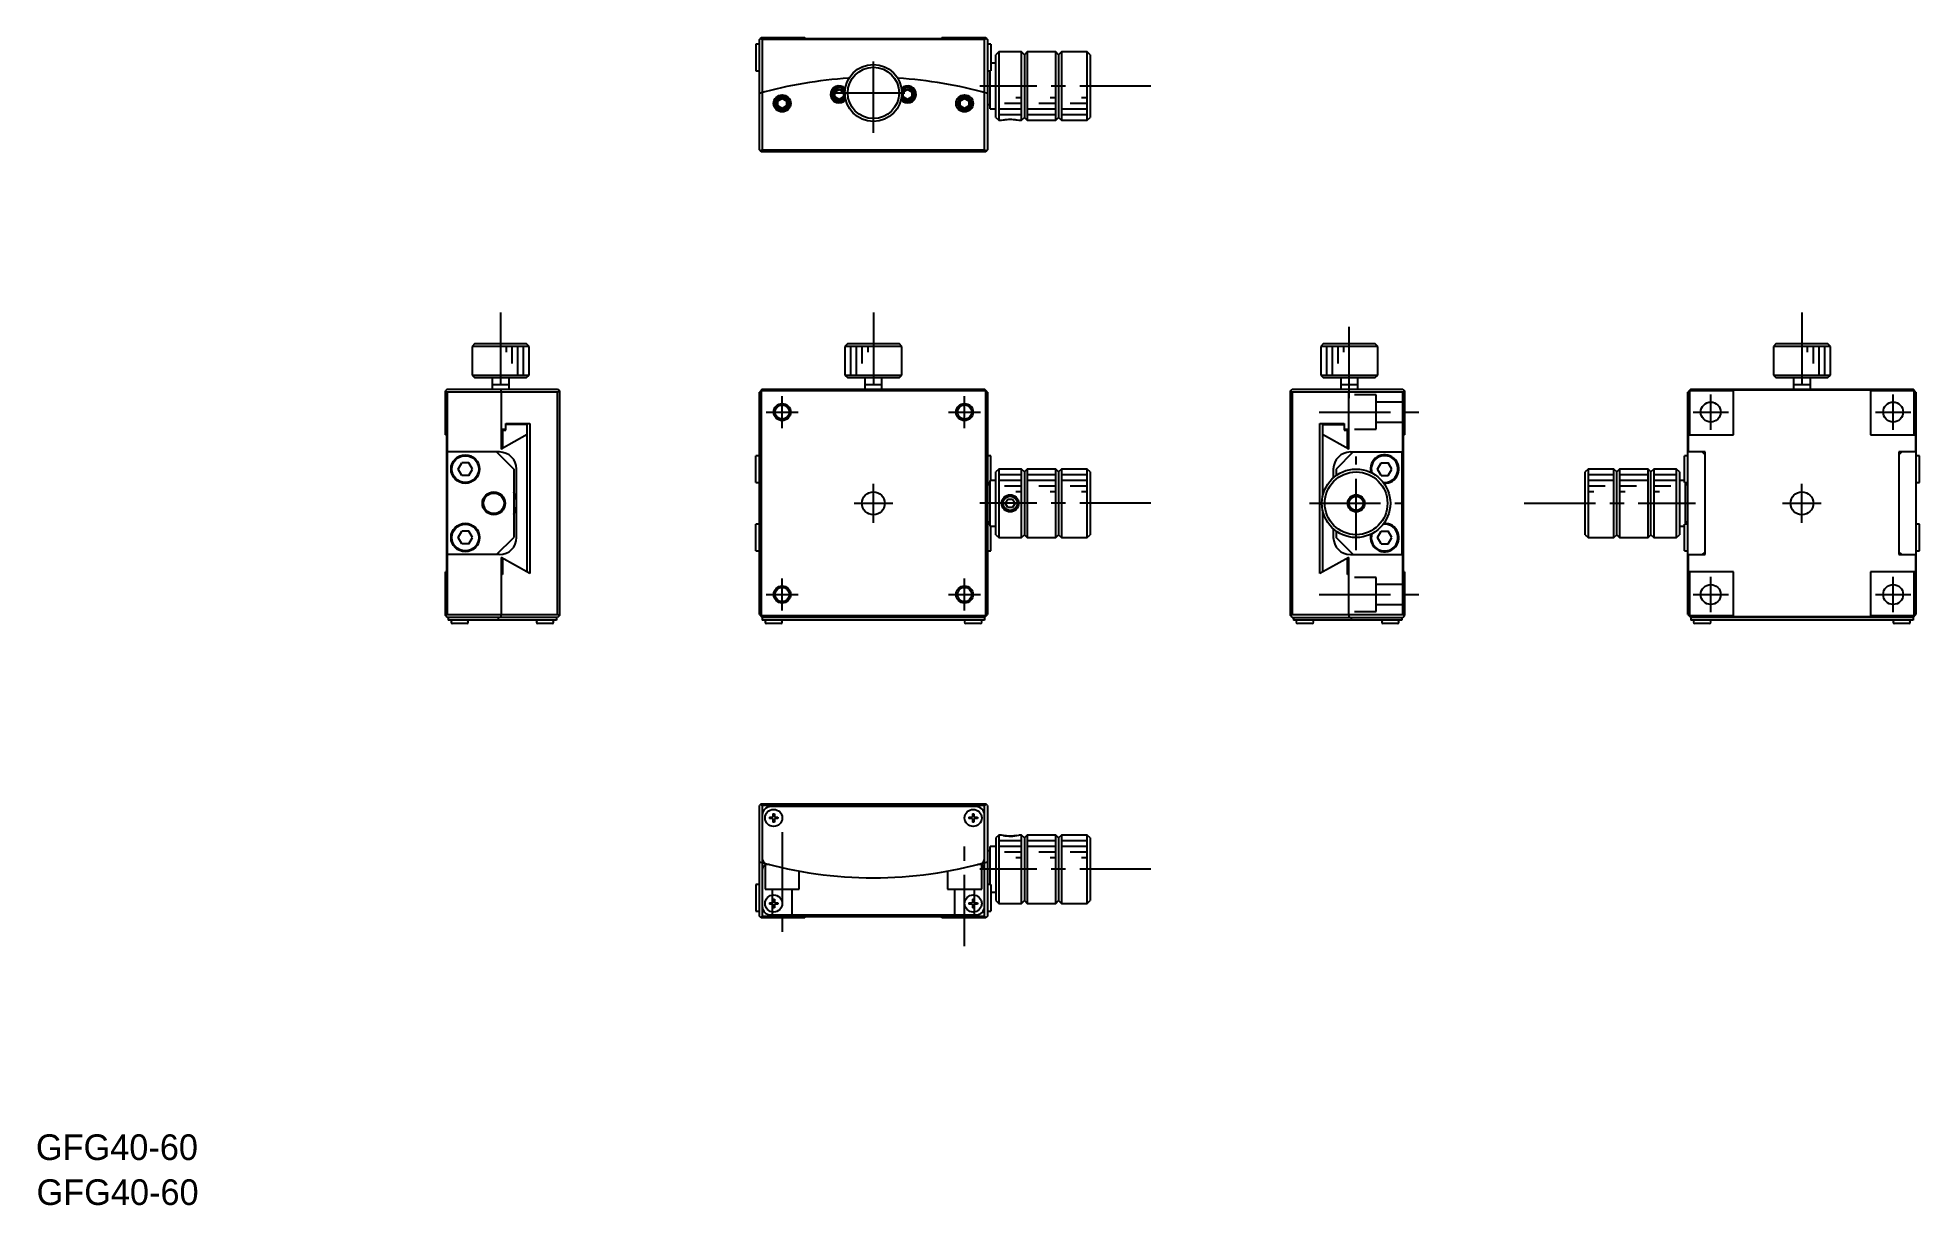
# Model space of a CAD drawing. Extents: x 28 to 358, y -10 to 194.
import ezdxf

# ---------------------------------------------------------------- set-up
doc = ezdxf.new("R2010")
doc.units = 0
doc.header["$LTSCALE"] = 10
doc.linetypes.add('CENTER', pattern=[2, 1.25, -0.25, 0.25, -0.25])
doc.linetypes.add('DASHED', pattern=[3.5, 2, -1.5])
doc.layers.get('0').update_dxf_attribs({"linetype": 'CONTINUOUS'})
doc.layers.add('CENTER', color=1, linetype='CENTER')
doc.styles.get("Standard").update_dxf_attribs({"font": 'FGP教科書体NT-M'})

msp = doc.modelspace()

# ---------------------------------------------------------------- linework, layer by layer
at = {"color": 7, "linetype": 'CONTINUOUS'}
for p, q in [((154.83793, 193.29636), (154.23793, 193.29636)), ((154.23793, 193.29636), (154.23793, 188.59636)), ((154.83793, 194.14636), (155.13793, 194.44636)), ((154.83793, 174.74636), (154.83793, 194.14636)), ((155.08793, 194.39636), (155.33793, 194.14636)), ((155.13793, 194.44636), (162.83793, 194.44636)), ((194.33793, 194.14636), (155.33793, 194.14636)), ((155.33793, 194.14636), (155.33793, 174.74636)), ((162.83793, 194.44636), (162.83793, 194.24636)), ((186.83793, 194.24636), (162.83793, 194.24636)), ((186.83793, 194.44636), (186.83793, 194.24636)), ((186.83793, 194.44636), (194.53793, 194.44636)), ((194.33793, 194.14636), (194.58793, 194.39636)), ((194.33793, 174.74636), (194.33793, 194.14636)), ((194.53793, 194.44636), (194.83793, 194.14636)), ((194.83793, 194.14636), (194.83793, 174.74636)), ((195.43793, 193.29636), (194.83793, 193.29636)), ((195.43793, 193.29636), (195.43793, 188.59636)), ((196.83793, 191.94636), (196.33793, 191.44636)), ((196.83793, 191.94636), (196.83793, 179.94636)), ((200.83793, 191.94636), (196.83793, 191.94636)), ((200.83793, 179.94636), (200.83793, 191.94636)), ((201.33793, 191.44636), (200.83793, 191.94636)), ((201.83793, 191.94636), (201.33793, 191.44636)), ((201.83793, 191.94636), (201.83793, 179.94636)), ((206.83793, 191.94636), (201.83793, 191.94636)), ((206.83793, 179.94636), (206.83793, 191.94636)), ((207.33793, 191.44636), (206.83793, 191.94636)), ((207.83793, 191.94636), (207.33793, 191.44636)), ((207.83793, 191.94636), (207.83793, 179.94636)), ((212.33793, 191.94636), (207.83793, 191.94636)), ((212.33793, 179.94636), (212.33793, 191.94636)), ((212.83793, 191.44636), (212.33793, 191.94636)), ((154.23793, 188.59636), (154.83793, 188.59636)), ((194.83793, 188.59636), (195.43793, 188.59636)), ((195.33793, 181.94636), (195.33793, 188.59636)), ((196.33793, 189.94636), (195.43793, 189.94636)), ((196.33793, 180.44636), (196.33793, 191.44636)), ((201.33793, 191.44636), (201.33793, 180.44636)), ((207.33793, 191.44636), (207.33793, 180.44636)), ((212.83793, 191.44636), (212.83793, 180.44636)), ((168.08793, 184.919373), (168.83793, 185.352385)), ((168.08793, 184.053347), (168.08793, 184.919373)), ((168.83793, 185.352385), (169.58793, 184.919373)), ((169.58793, 184.919373), (169.58793, 184.053347)), ((180.08793, 184.919373), (180.83793, 185.352385)), ((180.08793, 184.053347), (180.08793, 184.919373)), ((180.83793, 185.352385), (181.58793, 184.919373)), ((181.58793, 184.919373), (181.58793, 184.053347)), ((158.08793, 183.339373), (158.83793, 183.772385)), ((158.08793, 182.473347), (158.08793, 183.339373)), ((158.83793, 182.040334), (158.08793, 182.473347)), ((158.83793, 183.772385), (159.58793, 183.339373)), ((159.58793, 182.473347), (158.83793, 182.040334)), ((159.58793, 183.339373), (159.58793, 182.473347)), ((168.83793, 183.620334), (168.08793, 184.053347)), ((169.58793, 184.053347), (168.83793, 183.620334)), ((180.83793, 183.620334), (180.08793, 184.053347)), ((181.58793, 184.053347), (180.83793, 183.620334)), ((190.08793, 183.339373), (190.83793, 183.772385)), ((190.08793, 182.473347), (190.08793, 183.339373)), ((190.83793, 182.040334), (190.08793, 182.473347)), ((190.83793, 183.772385), (191.58793, 183.339373)), ((191.58793, 182.473347), (190.83793, 182.040334)), ((191.58793, 183.339373), (191.58793, 182.473347)), ((194.83793, 182.69636), (195.33793, 182.69636)), ((195.33793, 181.94636), (196.33793, 181.94636)), ((196.33793, 180.44636), (196.83793, 179.94636)), ((196.83793, 179.94636), (197.337935, 179.94636)), ((200.337925, 179.94636), (200.83793, 179.94636)), ((200.83793, 179.94636), (201.33793, 180.44636)), ((201.33793, 180.44636), (201.83793, 179.94636)), ((201.83793, 179.94636), (206.83793, 179.94636)), ((206.83793, 179.94636), (207.33793, 180.44636)), ((207.33793, 180.44636), (207.83793, 179.94636)), ((207.83793, 179.94636), (212.33793, 179.94636)), ((212.33793, 179.94636), (212.83793, 180.44636)), ((155.13793, 174.44636), (154.83793, 174.74636)), ((155.33793, 174.74636), (155.08793, 174.49636)), ((194.53793, 174.44636), (155.13793, 174.44636)), ((155.33793, 174.74636), (194.33793, 174.74636)), ((194.58793, 174.49636), (194.33793, 174.74636)), ((194.83793, 174.74636), (194.53793, 174.44636)), ((104.948376, 140.775829), (104.448376, 140.275829)), ((114.448376, 140.275829), (104.448376, 140.275829)), ((104.448376, 140.275829), (104.448376, 135.275829)), ((104.948376, 140.775829), (113.948376, 140.775829)), ((114.448376, 140.275829), (113.948376, 140.775829)), ((114.448376, 135.275829), (114.448376, 140.275829)), ((170.33793, 140.775829), (169.83793, 140.275829)), ((179.83793, 140.275829), (169.83793, 140.275829)), ((169.83793, 140.275829), (169.83793, 135.275829)), ((170.33793, 140.775829), (179.33793, 140.775829)), ((179.83793, 140.275829), (179.33793, 140.775829)), ((179.83793, 135.275829), (179.83793, 140.275829)), ((253.823612, 140.775829), (253.323612, 140.275829)), ((263.323612, 140.275829), (253.323612, 140.275829)), ((253.323612, 140.275829), (253.323612, 135.275829)), ((253.823612, 140.775829), (262.823612, 140.775829)), ((263.323612, 140.275829), (262.823612, 140.775829)), ((263.323612, 135.275829), (263.323612, 140.275829)), ((333.228654, 140.775829), (332.728654, 140.275829)), ((332.728654, 140.275829), (332.728654, 135.275829)), ((342.728654, 140.275829), (332.728654, 140.275829)), ((333.228654, 140.775829), (342.228654, 140.775829)), ((342.728654, 140.275829), (342.228654, 140.775829)), ((342.728654, 135.275829), (342.728654, 140.275829)), ((100.048376, 132.775829), (99.748376, 132.475829)), ((99.748376, 124.775829), (99.748376, 132.475829)), ((100.048376, 132.275829), (99.798376, 132.525829)), ((100.048376, 132.775829), (119.448376, 132.775829)), ((100.048376, 132.275829), (100.048376, 121.775829)), ((119.448376, 132.275829), (100.048376, 132.275829)), ((104.448376, 135.275829), (114.448376, 135.275829)), ((104.448376, 135.275829), (104.948376, 134.775829)), ((113.948376, 134.775829), (104.948376, 134.775829)), ((110.948381, 133.575829), (107.948371, 133.575829)), ((107.948376, 134.775829), (107.948376, 132.775848)), ((109.541539, 132.275829), (109.541539, 122.275829)), ((110.948376, 132.775848), (110.948376, 134.775829)), ((113.948376, 134.775829), (114.448376, 135.275829)), ((119.448376, 132.775829), (119.748376, 132.475829)), ((119.698376, 132.525829), (119.448376, 132.275829)), ((119.448376, 93.275829), (119.448376, 132.275829)), ((119.748376, 132.475829), (119.748376, 93.075829)), ((155.33793, 132.775829), (154.83793, 132.275829)), ((154.83793, 93.275829), (154.83793, 132.275829)), ((155.13793, 132.475829), (155.08793, 132.525829)), ((194.53793, 132.475829), (155.13793, 132.475829)), ((155.13793, 132.475829), (155.13793, 93.075829)), ((155.33793, 132.775829), (194.33793, 132.775829)), ((169.83793, 135.275829), (170.33793, 134.775829)), ((169.83793, 135.275829), (179.83793, 135.275829)), ((179.33793, 134.775829), (170.33793, 134.775829)), ((176.337935, 133.575829), (173.337925, 133.575829)), ((173.33793, 134.775829), (173.33793, 132.775848)), ((176.33793, 132.775848), (176.33793, 134.775829)), ((179.33793, 134.775829), (179.83793, 135.275829)), ((194.83793, 132.275829), (194.33793, 132.775829)), ((194.58793, 132.525829), (194.53793, 132.475829)), ((194.53793, 93.075829), (194.53793, 132.475829)), ((194.83793, 132.275829), (194.83793, 93.275829)), ((248.023612, 132.475829), (248.323612, 132.775829)), ((248.023612, 93.075829), (248.023612, 132.475829)), ((248.323612, 132.275829), (248.073612, 132.525829)), ((248.323612, 132.775829), (267.723612, 132.775829)), ((248.323612, 132.275829), (248.323612, 93.275829)), ((267.723612, 132.275829), (248.323612, 132.275829)), ((253.323612, 135.275829), (263.323612, 135.275829)), ((253.323612, 135.275829), (253.823612, 134.775829)), ((262.823612, 134.775829), (253.823612, 134.775829)), ((259.823617, 133.575829), (256.823607, 133.575829)), ((256.823612, 134.775829), (256.823612, 132.775848)), ((258.230449, 122.275829), (258.230449, 132.275829)), ((259.823612, 132.775848), (259.823612, 134.775829)), ((262.823612, 134.775829), (263.323612, 135.275829)), ((267.723612, 132.775829), (268.023612, 132.475829)), ((267.973612, 132.525829), (267.723612, 132.275829)), ((267.723612, 121.775829), (267.723612, 132.275829)), ((268.023612, 132.475829), (268.023612, 124.775829)), ((318.228654, 132.775829), (317.728654, 132.275829)), ((317.728654, 93.275829), (317.728654, 132.275829)), ((318.028654, 132.475829), (317.978654, 132.525829)), ((325.728654, 132.475829), (318.028654, 132.475829)), ((318.028654, 132.475829), (318.028654, 124.775829)), ((318.228654, 132.775829), (357.228654, 132.775829)), ((325.728654, 132.675829), (349.728654, 132.675829)), ((325.728654, 124.775829), (325.728654, 132.675829)), ((332.728654, 135.275829), (342.728654, 135.275829)), ((332.728654, 135.275829), (333.228654, 134.775829)), ((342.228654, 134.775829), (333.228654, 134.775829)), ((339.228659, 133.575829), (336.228649, 133.575829)), ((336.228654, 134.775829), (336.228654, 132.775848)), ((339.228654, 132.775848), (339.228654, 134.775829)), ((342.228654, 134.775829), (342.728654, 135.275829)), ((349.728654, 132.675829), (349.728654, 124.775829)), ((357.428654, 132.475829), (349.728654, 132.475829)), ((357.728654, 132.275829), (357.228654, 132.775829)), ((357.428654, 132.475829), (357.478654, 132.525829)), ((357.428654, 124.775829), (357.428654, 132.475829)), ((357.728654, 132.275829), (357.728654, 93.275829)), ((109.541539, 125.775829), (110.373741, 125.775829)), ((109.541539, 125.57617), (110.373741, 125.57617)), ((109.749519, 125.57617), (109.749519, 122.391299)), ((110.373741, 126.775829), (114.599144, 126.775829)), ((110.373741, 125.57617), (110.373741, 126.775829)), ((114.128562, 126.57617), (110.373741, 126.57617)), ((112.534517, 126.57617), (112.734176, 126.775829)), ((114.128562, 100.735488), (114.128562, 126.57617)), ((114.599144, 126.775829), (114.599144, 100.47568)), ((253.172844, 100.47568), (253.172844, 126.775829)), ((253.172844, 126.775829), (257.398247, 126.775829)), ((253.643426, 126.57617), (257.398247, 126.57617)), ((253.643426, 126.57617), (253.643426, 113.968898)), ((255.037812, 126.775829), (255.237471, 126.57617)), ((257.398247, 126.775829), (257.398247, 125.57617)), ((257.398247, 125.775829), (258.230449, 125.775829)), ((257.398247, 125.57617), (258.230449, 125.57617)), ((258.022469, 122.391299), (258.022469, 125.57617)), ((99.748376, 124.775829), (99.948376, 124.775829)), ((99.948376, 124.775829), (99.948376, 100.775829)), ((114.128562, 124.81617), (109.541396, 122.276086)), ((109.541539, 122.391299), (109.749519, 122.391299)), ((258.230592, 122.276087), (253.643426, 124.81617)), ((258.022469, 122.391299), (258.230449, 122.391299)), ((267.823612, 100.775829), (267.823612, 124.775829)), ((267.823612, 124.775829), (268.023612, 124.775829)), ((317.828654, 121.775829), (317.828654, 124.775829)), ((317.828654, 124.775829), (325.728654, 124.775829)), ((349.728654, 124.775829), (357.628654, 124.775829)), ((357.628654, 124.775829), (357.628654, 121.775829)), ((109.248376, 121.775829), (99.948376, 121.775829)), ((100.148376, 103.775829), (100.148376, 121.775829)), ((101.978206, 118.775829), (102.613291, 119.875829)), ((103.883462, 119.875829), (102.613291, 119.875829)), ((104.518547, 118.775829), (103.883462, 119.875829)), ((108.748376, 121.775829), (111.748376, 118.775829)), ((154.83793, 121.125829), (154.23793, 121.125829)), ((154.23793, 116.425829), (154.23793, 121.125829)), ((195.43793, 121.125829), (194.83793, 121.125829)), ((195.43793, 116.775829), (195.43793, 121.125829)), ((259.023612, 121.775829), (256.023612, 118.775829)), ((258.523612, 121.775829), (267.823612, 121.775829)), ((263.253441, 118.775829), (263.888526, 119.875829)), ((263.888526, 119.875829), (265.158697, 119.875829)), ((265.793782, 118.775829), (265.158697, 119.875829)), ((267.623612, 103.775829), (267.623612, 121.775829)), ((317.128654, 116.425829), (317.128654, 121.125829)), ((317.728654, 121.125829), (317.128654, 121.125829)), ((320.728654, 121.775829), (317.728654, 121.775829)), ((320.728654, 121.275829), (320.228654, 121.775829)), ((320.728654, 103.775829), (320.728654, 121.775829)), ((354.728654, 121.275829), (355.228654, 121.775829)), ((354.728654, 121.775829), (354.728654, 103.775829)), ((357.728654, 121.775829), (354.728654, 121.775829)), ((358.328654, 121.125829), (357.728654, 121.125829)), ((358.328654, 116.425829), (358.328654, 121.125829)), ((102.613291, 117.675829), (101.978206, 118.775829)), ((103.883462, 117.675829), (102.613291, 117.675829)), ((103.883462, 117.675829), (104.518547, 118.775829)), ((111.748376, 118.775829), (111.748376, 106.775829)), ((112.248376, 106.775829), (112.248376, 118.775829)), ((154.23793, 116.425829), (154.83793, 116.425829)), ((194.83793, 116.425829), (195.33793, 116.425829)), ((195.33793, 116.025829), (194.83793, 116.025829)), ((196.33793, 116.775829), (195.33793, 116.775829)), ((195.33793, 108.775829), (195.33793, 116.775829)), ((196.83793, 118.775829), (196.33793, 118.275829)), ((196.33793, 107.275829), (196.33793, 118.275829)), ((200.83793, 118.775829), (196.83793, 118.775829)), ((196.83793, 118.775829), (196.83793, 106.775829)), ((201.33793, 118.275829), (200.83793, 118.775829)), ((200.83793, 106.775829), (200.83793, 118.775829)), ((201.83793, 118.775829), (201.33793, 118.275829)), ((201.33793, 118.275829), (201.33793, 107.275829)), ((201.83793, 118.775829), (201.83793, 106.775829)), ((206.83793, 118.775829), (201.83793, 118.775829)), ((207.33793, 118.275829), (206.83793, 118.775829)), ((206.83793, 106.775829), (206.83793, 118.775829)), ((207.83793, 118.775829), (207.33793, 118.275829)), ((207.33793, 118.275829), (207.33793, 107.275829)), ((207.83793, 118.775829), (207.83793, 106.775829)), ((212.33793, 118.775829), (207.83793, 118.775829)), ((212.33793, 106.775829), (212.33793, 118.775829)), ((212.83793, 118.275829), (212.33793, 118.775829)), ((212.83793, 118.275829), (212.83793, 107.275829)), ((255.523612, 118.775829), (255.523612, 117.247965)), ((256.023612, 118.775829), (256.023612, 117.649226)), ((263.888526, 117.675829), (263.253441, 118.775829)), ((263.888526, 117.675829), (265.158697, 117.675829)), ((265.158697, 117.675829), (265.793782, 118.775829)), ((300.228654, 118.775829), (299.728654, 118.275829)), ((299.728654, 107.275829), (299.728654, 118.275829)), ((304.728654, 118.775829), (300.228654, 118.775829)), ((300.228654, 118.775829), (300.228654, 106.775829)), ((305.228654, 118.275829), (304.728654, 118.775829)), ((304.728654, 106.775829), (304.728654, 118.775829)), ((305.728654, 118.775829), (305.228654, 118.275829)), ((305.228654, 107.275829), (305.228654, 118.275829)), ((305.728654, 118.775829), (305.728654, 106.775829)), ((310.728654, 118.775829), (305.728654, 118.775829)), ((311.228654, 118.275829), (310.728654, 118.775829)), ((310.728654, 106.775829), (310.728654, 118.775829)), ((311.728654, 118.775829), (311.228654, 118.275829)), ((311.228654, 107.275829), (311.228654, 118.275829)), ((311.728654, 118.775829), (311.728654, 106.775829)), ((315.728654, 118.775829), (311.728654, 118.775829)), ((315.728654, 106.775829), (315.728654, 118.775829)), ((316.228654, 118.275829), (315.728654, 118.775829)), ((316.228654, 118.275829), (316.228654, 107.275829)), ((317.128654, 116.775829), (316.228654, 116.775829)), ((317.128654, 116.425829), (317.728654, 116.425829)), ((317.228654, 116.425829), (317.228654, 109.125829)), ((317.728654, 116.025829), (317.228654, 116.025829)), ((357.728654, 116.425829), (358.328654, 116.425829)), ((197.971905, 112.775829), (198.404917, 113.525829)), ((198.404917, 112.025829), (197.971905, 112.775829)), ((198.404917, 113.525829), (199.270943, 113.525829)), ((199.270943, 113.525829), (199.703955, 112.775829)), ((199.703955, 112.775829), (199.270943, 112.025829)), ((154.83793, 109.125829), (154.23793, 109.125829)), ((154.23793, 104.425829), (154.23793, 109.125829)), ((194.83793, 109.525829), (195.33793, 109.525829)), ((195.33793, 109.125829), (194.83793, 109.125829)), ((199.270943, 112.025829), (198.404917, 112.025829)), ((253.643426, 111.58276), (253.643426, 100.735488)), ((317.128654, 104.425829), (317.128654, 109.125829)), ((317.728654, 109.125829), (317.128654, 109.125829)), ((317.228654, 109.525829), (317.728654, 109.525829)), ((358.328654, 109.125829), (357.728654, 109.125829)), ((358.328654, 104.425829), (358.328654, 109.125829)), ((101.978206, 106.775829), (102.613291, 107.875829)), ((102.613291, 105.675829), (101.978206, 106.775829)), ((103.883462, 107.875829), (102.613291, 107.875829)), ((103.883462, 105.675829), (102.613291, 105.675829)), ((104.518547, 106.775829), (103.883462, 107.875829)), ((103.883462, 105.675829), (104.518547, 106.775829)), ((108.748376, 103.775829), (111.748376, 106.775829)), ((195.33793, 108.775829), (196.33793, 108.775829)), ((195.43793, 104.425829), (195.43793, 108.775829)), ((196.33793, 107.275829), (196.83793, 106.775829)), ((196.83793, 106.775829), (200.83793, 106.775829)), ((200.83793, 106.775829), (201.33793, 107.275829)), ((201.33793, 107.275829), (201.83793, 106.775829)), ((201.83793, 106.775829), (206.83793, 106.775829)), ((206.83793, 106.775829), (207.33793, 107.275829)), ((207.33793, 107.275829), (207.83793, 106.775829)), ((207.83793, 106.775829), (212.33793, 106.775829)), ((212.33793, 106.775829), (212.83793, 107.275829)), ((255.523612, 108.303693), (255.523612, 106.775829)), ((256.023612, 107.902432), (256.023612, 106.775829)), ((259.023612, 103.775829), (256.023612, 106.775829)), ((263.253441, 106.775829), (263.888526, 107.875829)), ((263.888526, 105.675829), (263.253441, 106.775829)), ((263.888526, 107.875829), (265.158697, 107.875829)), ((263.888526, 105.675829), (265.158697, 105.675829)), ((265.793782, 106.775829), (265.158697, 107.875829)), ((265.158697, 105.675829), (265.793782, 106.775829)), ((299.728654, 107.275829), (300.228654, 106.775829)), ((300.228654, 106.775829), (304.728654, 106.775829)), ((304.728654, 106.775829), (305.228654, 107.275829)), ((305.228654, 107.275829), (305.728654, 106.775829)), ((305.728654, 106.775829), (310.728654, 106.775829)), ((310.728654, 106.775829), (311.228654, 107.275829)), ((311.228654, 107.275829), (311.728654, 106.775829)), ((311.728654, 106.775829), (315.728654, 106.775829)), ((315.728654, 106.775829), (316.228654, 107.275829)), ((316.228654, 108.775829), (317.128654, 108.775829)), ((109.248376, 103.775829), (99.948376, 103.775829)), ((100.048376, 103.775829), (100.048376, 93.275829)), ((114.598815, 100.475087), (109.541411, 103.275598)), ((109.541539, 103.275829), (109.541539, 93.275829)), ((109.541539, 103.160359), (109.749519, 103.160359)), ((109.749519, 103.160359), (109.749519, 100.275829)), ((154.23793, 104.425829), (154.83793, 104.425829)), ((194.83793, 104.425829), (195.43793, 104.425829)), ((258.230576, 103.2756), (253.1732, 100.475038)), ((258.022469, 100.275829), (258.022469, 103.160359)), ((258.022469, 103.160359), (258.230449, 103.160359)), ((258.230449, 93.275829), (258.230449, 103.275829)), ((258.523612, 103.775829), (267.823612, 103.775829)), ((267.723612, 93.275829), (267.723612, 103.775829)), ((317.128654, 104.425829), (317.728654, 104.425829)), ((317.728654, 103.775829), (320.728654, 103.775829)), ((317.828654, 100.775829), (317.828654, 103.775829)), ((320.228654, 103.775829), (320.728654, 104.275829)), ((355.228654, 103.775829), (354.728654, 104.275829)), ((354.728654, 103.775829), (357.728654, 103.775829)), ((357.628654, 103.775829), (357.628654, 100.775829)), ((357.728654, 104.425829), (358.328654, 104.425829)), ((99.748376, 93.075829), (99.748376, 100.775829)), ((99.948376, 100.775829), (99.748376, 100.775829)), ((109.749519, 100.275829), (109.541539, 100.275829)), ((258.230449, 100.275829), (258.022469, 100.275829)), ((268.023612, 100.775829), (267.823612, 100.775829)), ((268.023612, 100.775829), (268.023612, 93.075829)), ((325.728654, 100.775829), (317.828654, 100.775829)), ((318.028654, 100.775829), (318.028654, 93.075829)), ((325.728654, 92.875829), (325.728654, 100.775829)), ((357.628654, 100.775829), (349.728654, 100.775829)), ((349.728654, 100.775829), (349.728654, 92.875829)), ((357.428654, 93.075829), (357.428654, 100.775829)), ((100.048376, 92.775829), (99.748376, 93.075829)), ((99.798376, 93.025829), (100.048376, 93.275829)), ((100.048376, 93.275829), (119.448376, 93.275829)), ((119.448376, 92.775829), (100.048376, 92.775829)), ((100.248376, 92.775829), (100.248376, 92.275829)), ((109.098184, 92.275829), (109.098184, 92.775829)), ((119.248376, 92.775829), (119.248376, 92.275829)), ((119.448376, 93.275829), (119.698376, 93.025829)), ((119.748376, 93.075829), (119.448376, 92.775829)), ((154.83793, 93.275829), (155.33793, 92.775829)), ((155.13793, 93.075829), (155.08793, 93.025829)), ((155.13793, 93.075829), (194.53793, 93.075829)), ((194.33793, 92.775829), (155.33793, 92.775829)), ((155.33793, 92.775829), (155.33793, 92.275829)), ((194.33793, 92.775829), (194.83793, 93.275829)), ((194.33793, 92.775829), (194.33793, 92.275829)), ((194.58793, 93.025829), (194.53793, 93.075829)), ((248.323612, 92.775829), (248.023612, 93.075829)), ((248.073612, 93.025829), (248.323612, 93.275829)), ((248.323612, 93.275829), (267.723612, 93.275829)), ((248.323612, 92.775829), (267.723612, 92.775829)), ((248.523612, 92.775829), (248.523612, 92.275829)), ((258.673804, 92.775829), (258.673804, 92.275829)), ((267.523612, 92.775829), (267.523612, 92.275829)), ((267.723612, 93.275829), (267.973612, 93.025829)), ((267.723612, 92.775829), (268.023612, 93.075829)), ((317.728654, 93.275829), (318.228654, 92.775829)), ((317.978654, 93.025829), (318.028654, 93.075829)), ((318.028654, 93.075829), (325.728654, 93.075829)), ((357.228654, 92.775829), (318.228654, 92.775829)), ((318.228654, 92.775829), (318.228654, 92.275829)), ((349.728654, 92.875829), (325.728654, 92.875829)), ((349.728654, 93.075829), (357.428654, 93.075829)), ((357.228654, 92.775829), (357.728654, 93.275829)), ((357.228654, 92.775829), (357.228654, 92.275829)), ((357.478654, 93.025829), (357.428654, 93.075829)), ((119.248376, 92.275829), (100.248376, 92.275829)), ((100.748376, 92.025829), (100.748376, 91.925829)), ((103.498376, 91.675829), (100.998376, 91.675829)), ((103.748376, 91.925829), (103.748376, 92.025829)), ((115.748376, 92.025829), (115.748376, 91.925829)), ((118.498376, 91.675829), (115.998376, 91.675829)), ((118.748376, 91.925829), (118.748376, 92.025829)), ((194.33793, 92.275829), (155.33793, 92.275829)), ((155.83793, 92.025829), (155.83793, 91.925829)), ((158.58793, 91.675829), (156.08793, 91.675829)), ((158.83793, 91.925829), (158.83793, 92.025829)), ((190.83793, 92.025829), (190.83793, 91.925829)), ((193.58793, 91.675829), (191.08793, 91.675829)), ((193.83793, 91.925829), (193.83793, 92.025829)), ((267.523612, 92.275829), (248.523612, 92.275829)), ((249.023612, 92.025829), (249.023612, 91.925829)), ((251.773612, 91.675829), (249.273612, 91.675829)), ((252.023612, 91.925829), (252.023612, 92.025829)), ((264.023612, 92.025829), (264.023612, 91.925829)), ((266.773612, 91.675829), (264.273612, 91.675829)), ((267.023612, 91.925829), (267.023612, 92.025829)), ((357.228654, 92.275829), (318.228654, 92.275829)), ((318.728654, 92.025829), (318.728654, 91.925829)), ((321.478654, 91.675829), (318.978654, 91.675829)), ((321.728654, 91.925829), (321.728654, 92.025829)), ((353.728654, 92.025829), (353.728654, 91.925829)), ((356.478654, 91.675829), (353.978654, 91.675829)), ((356.728654, 91.925829), (356.728654, 92.025829)), ((155.13793, 60.093682), (154.83793, 59.793682)), ((154.83793, 40.393682), (154.83793, 59.793682)), ((155.08793, 60.043682), (155.33793, 59.793682)), ((155.13793, 60.093682), (194.53793, 60.093682)), ((194.33793, 59.793682), (155.33793, 59.793682)), ((155.33793, 59.793682), (155.33793, 40.393682)), ((192.83793, 59.593682), (156.83793, 59.593682)), ((194.33793, 59.793682), (194.58793, 60.043682)), ((194.33793, 40.393682), (194.33793, 59.793682)), ((194.83793, 59.793682), (194.53793, 60.093682)), ((194.83793, 59.793682), (194.83793, 40.393682)), ((156.58793, 57.718682), (157.21293, 57.718682)), ((156.58793, 57.718682), (156.58793, 57.468682)), ((157.21293, 57.468682), (156.58793, 57.468682)), ((157.21293, 58.343682), (157.46293, 58.343682)), ((157.21293, 58.343682), (157.21293, 57.718682)), ((157.21293, 57.468682), (157.21293, 56.843682)), ((157.46293, 56.843682), (157.21293, 56.843682)), ((157.46293, 58.343682), (157.46293, 57.718682)), ((157.46293, 57.718682), (158.08793, 57.718682)), ((158.08793, 57.468682), (157.46293, 57.468682)), ((157.46293, 57.468682), (157.46293, 56.843682)), ((158.08793, 57.718682), (158.08793, 57.468682)), ((191.58793, 57.718682), (192.21293, 57.718682)), ((191.58793, 57.718682), (191.58793, 57.468682)), ((192.21293, 57.468682), (191.58793, 57.468682)), ((192.21293, 58.343682), (192.46293, 58.343682)), ((192.21293, 58.343682), (192.21293, 57.718682)), ((192.21293, 57.468682), (192.21293, 56.843682)), ((192.46293, 56.843682), (192.21293, 56.843682)), ((192.46293, 58.343682), (192.46293, 57.718682)), ((192.46293, 57.718682), (193.08793, 57.718682)), ((193.08793, 57.468682), (192.46293, 57.468682)), ((192.46293, 57.468682), (192.46293, 56.843682)), ((193.08793, 57.718682), (193.08793, 57.468682)), ((196.83793, 54.593682), (196.33793, 54.093682)), ((196.33793, 54.093682), (196.33793, 43.093682)), ((197.337935, 54.593682), (196.83793, 54.593682)), ((196.83793, 54.593682), (196.83793, 42.593682)), ((200.83793, 54.593682), (200.337925, 54.593682)), ((201.33793, 54.093682), (200.83793, 54.593682)), ((200.83793, 42.593682), (200.83793, 54.593682)), ((201.83793, 54.593682), (201.33793, 54.093682)), ((201.33793, 54.093682), (201.33793, 43.093682)), ((206.83793, 54.593682), (201.83793, 54.593682)), ((201.83793, 54.593682), (201.83793, 42.593682)), ((207.33793, 54.093682), (206.83793, 54.593682)), ((206.83793, 42.593682), (206.83793, 54.593682)), ((207.83793, 54.593682), (207.33793, 54.093682)), ((207.33793, 54.093682), (207.33793, 43.093682)), ((212.33793, 54.593682), (207.83793, 54.593682)), ((207.83793, 54.593682), (207.83793, 42.593682)), ((212.83793, 54.093682), (212.33793, 54.593682)), ((212.33793, 42.593682), (212.33793, 54.593682)), ((212.83793, 54.093682), (212.83793, 43.093682)), ((195.33793, 51.843682), (194.83793, 51.843682)), ((196.33793, 52.593682), (195.33793, 52.593682)), ((195.33793, 45.943682), (195.33793, 52.593682)), ((154.83793, 45.943682), (154.23793, 45.943682)), ((154.23793, 45.943682), (154.23793, 41.243682)), ((157.21293, 43.343682), (157.46293, 43.343682)), ((157.21293, 43.343682), (157.21293, 42.718682)), ((157.46293, 43.343682), (157.46293, 42.718682)), ((192.21293, 43.343682), (192.46293, 43.343682)), ((192.21293, 43.343682), (192.21293, 42.718682)), ((192.46293, 43.343682), (192.46293, 42.718682)), ((195.43793, 45.943682), (194.83793, 45.943682)), ((195.43793, 45.943682), (195.43793, 41.243682)), ((195.43793, 44.593682), (196.33793, 44.593682)), ((196.33793, 43.093682), (196.83793, 42.593682)), ((200.83793, 42.593682), (201.33793, 43.093682)), ((201.33793, 43.093682), (201.83793, 42.593682)), ((206.83793, 42.593682), (207.33793, 43.093682)), ((207.33793, 43.093682), (207.83793, 42.593682)), ((212.33793, 42.593682), (212.83793, 43.093682)), ((154.23793, 41.243682), (154.83793, 41.243682)), ((155.13793, 40.093682), (154.83793, 40.393682)), ((155.33793, 40.393682), (155.08793, 40.143682)), ((162.83793, 40.093682), (155.13793, 40.093682)), ((155.33793, 40.393682), (194.33793, 40.393682)), ((156.58793, 42.718682), (157.21293, 42.718682)), ((156.58793, 42.718682), (156.58793, 42.468682)), ((157.21293, 42.468682), (156.58793, 42.468682)), ((156.83793, 40.593682), (192.83793, 40.593682)), ((157.21293, 42.468682), (157.21293, 41.843682)), ((157.46293, 41.843682), (157.21293, 41.843682)), ((157.46293, 42.718682), (158.08793, 42.718682)), ((158.08793, 42.468682), (157.46293, 42.468682)), ((157.46293, 42.468682), (157.46293, 41.843682)), ((158.08793, 42.718682), (158.08793, 42.468682)), ((162.83793, 40.293682), (186.83793, 40.293682)), ((162.83793, 40.093682), (162.83793, 40.293682)), ((186.83793, 40.093682), (186.83793, 40.293682)), ((194.53793, 40.093682), (186.83793, 40.093682)), ((191.58793, 42.718682), (192.21293, 42.718682)), ((191.58793, 42.718682), (191.58793, 42.468682)), ((192.21293, 42.468682), (191.58793, 42.468682)), ((192.21293, 42.468682), (192.21293, 41.843682)), ((192.46293, 41.843682), (192.21293, 41.843682)), ((192.46293, 42.718682), (193.08793, 42.718682)), ((193.08793, 42.468682), (192.46293, 42.468682)), ((192.46293, 42.468682), (192.46293, 41.843682)), ((193.08793, 42.718682), (193.08793, 42.468682)), ((194.58793, 40.143682), (194.33793, 40.393682)), ((194.83793, 40.393682), (194.53793, 40.093682)), ((194.83793, 41.243682), (195.43793, 41.243682)), ((196.83793, 42.593682), (200.83793, 42.593682)), ((201.83793, 42.593682), (206.83793, 42.593682)), ((207.83793, 42.593682), (212.33793, 42.593682))]:
    msp.add_line(p, q, dxfattribs=at)
at = {"color": 3, "linetype": 'CONTINUOUS'}
for p, q in [((196.83793, 181.94636), (200.83793, 181.94636)), ((197.83793, 182.94636), (200.83793, 182.94636)), ((199.83793, 183.94636), (200.83793, 183.94636)), ((201.83793, 181.94636), (206.83793, 181.94636)), ((203.83793, 182.94636), (206.83793, 182.94636)), ((205.83793, 183.94636), (206.83793, 183.94636)), ((207.83793, 181.94636), (212.33793, 181.94636)), ((209.33793, 182.94636), (212.33793, 182.94636)), ((211.33793, 183.94636), (212.33793, 183.94636)), ((196.83793, 180.94636), (200.83793, 180.94636)), ((197.337935, 179.94636), (198.83793, 180.136884)), ((198.83793, 180.136884), (200.337925, 179.94636)), ((201.83793, 180.94636), (206.83793, 180.94636)), ((207.83793, 180.94636), (212.33793, 180.94636)), ((110.448376, 139.275829), (110.448376, 140.275829)), ((111.448376, 137.275829), (111.448376, 140.275829)), ((112.448376, 135.275829), (112.448376, 140.275829)), ((113.448376, 135.275829), (113.448376, 140.275829)), ((170.83793, 140.275829), (170.83793, 135.275829)), ((171.83793, 140.275829), (171.83793, 135.275829)), ((172.83793, 140.275829), (172.83793, 137.275829)), ((173.83793, 140.275829), (173.83793, 139.275829)), ((254.323612, 140.275829), (254.323612, 135.275829)), ((255.323612, 140.275829), (255.323612, 135.275829)), ((256.323612, 140.275829), (256.323612, 137.275829)), ((257.323612, 140.275829), (257.323612, 139.275829)), ((338.728654, 139.275829), (338.728654, 140.275829)), ((339.728654, 137.275829), (339.728654, 140.275829)), ((340.728654, 135.275829), (340.728654, 140.275829)), ((341.728654, 135.275829), (341.728654, 140.275829)), ((200.83793, 117.775829), (196.83793, 117.775829)), ((200.83793, 116.775829), (196.83793, 116.775829)), ((200.83793, 115.775829), (197.83793, 115.775829)), ((206.83793, 117.775829), (201.83793, 117.775829)), ((206.83793, 116.775829), (201.83793, 116.775829)), ((206.83793, 115.775829), (203.83793, 115.775829)), ((212.33793, 117.775829), (207.83793, 117.775829)), ((212.33793, 116.775829), (207.83793, 116.775829)), ((212.33793, 115.775829), (209.33793, 115.775829)), ((304.728654, 117.775829), (300.228654, 117.775829)), ((304.728654, 116.775829), (300.228654, 116.775829)), ((303.228654, 115.775829), (300.228654, 115.775829)), ((310.728654, 117.775829), (305.728654, 117.775829)), ((310.728654, 116.775829), (305.728654, 116.775829)), ((308.728654, 115.775829), (305.728654, 115.775829)), ((315.728654, 117.775829), (311.728654, 117.775829)), ((315.728654, 116.775829), (311.728654, 116.775829)), ((314.728654, 115.775829), (311.728654, 115.775829)), ((200.83793, 114.775829), (199.83793, 114.775829)), ((206.83793, 114.775829), (205.83793, 114.775829)), ((212.33793, 114.775829), (211.33793, 114.775829)), ((301.228654, 114.775829), (300.228654, 114.775829)), ((306.728654, 114.775829), (305.728654, 114.775829)), ((312.728654, 114.775829), (311.728654, 114.775829)), ((200.83793, 53.593682), (196.83793, 53.593682)), ((197.576031, 54.53863), (197.337935, 54.593682)), ((206.83793, 53.593682), (201.83793, 53.593682)), ((212.33793, 53.593682), (207.83793, 53.593682)), ((200.83793, 52.593682), (196.83793, 52.593682)), ((200.83793, 51.593682), (197.83793, 51.593682)), ((200.83793, 50.593682), (199.83793, 50.593682)), ((206.83793, 52.593682), (201.83793, 52.593682)), ((206.83793, 51.593682), (203.83793, 51.593682)), ((206.83793, 50.593682), (205.83793, 50.593682)), ((212.33793, 52.593682), (207.83793, 52.593682)), ((212.33793, 51.593682), (209.33793, 51.593682)), ((212.33793, 50.593682), (211.33793, 50.593682))]:
    msp.add_line(p, q, dxfattribs=at)
at = {"color": 3, "linetype": 'DASHED'}
for p, q in [((263.023612, 131.775829), (259.248585, 131.775829)), ((263.023612, 128.775829), (263.023612, 131.775829)), ((268.023612, 130.525829), (263.023612, 130.525829)), ((263.023612, 125.775829), (263.023612, 128.775829)), ((259.248607, 125.775829), (263.023612, 125.775829)), ((263.023612, 127.025829), (268.023612, 127.025829)), ((263.023612, 99.775829), (259.248585, 99.775829)), ((263.023612, 96.775829), (263.023612, 99.775829)), ((268.023612, 98.525829), (263.023612, 98.525829)), ((263.023612, 93.775829), (263.023612, 96.775829)), ((259.248591, 93.775829), (263.023612, 93.775829)), ((263.023612, 95.025829), (268.023612, 95.025829)), ((155.83793, 49.609477), (155.83793, 45.093682)), ((193.83793, 45.093682), (193.83793, 49.609641)), ((161.83793, 45.093682), (161.83793, 48.260542)), ((187.83793, 48.260654), (187.83793, 45.093682)), ((155.83793, 45.093682), (161.83793, 45.093682)), ((157.08793, 45.093682), (157.08793, 43.353616)), ((157.08793, 43.353616), (157.08793, 41.833748)), ((160.58793, 40.093682), (160.58793, 45.093682)), ((187.83793, 45.093682), (193.83793, 45.093682)), ((189.08793, 45.093682), (189.08793, 40.093682)), ((192.58793, 43.353616), (192.58793, 45.093682)), ((192.58793, 41.833748), (192.58793, 43.353616)), ((157.08793, 41.833748), (157.08793, 40.093682)), ((192.58793, 40.093682), (192.58793, 41.833748))]:
    msp.add_line(p, q, dxfattribs=at)
at = {"color": 7, "linetype": 'CONTINUOUS'}
for centre, radius in [((174.83793, 184.74636), 5), ((174.83793, 184.74636), 4.5), ((168.83793, 184.48636), 1), ((180.83793, 184.48636), 1), ((158.83793, 182.90636), 1.25), ((158.83793, 182.90636), 1), ((190.83793, 182.90636), 1.25), ((190.83793, 182.90636), 1), ((158.83793, 128.775829), 1.25), ((190.83793, 128.775829), 1.25), ((321.728654, 128.775829), 1.75), ((353.728654, 128.775829), 1.75), ((103.248376, 118.775829), 2.5), ((103.248376, 118.775829), 2.35), ((259.523612, 112.775829), 6), ((259.523612, 112.775829), 5.5), ((108.248376, 112.775829), 2), ((108.248376, 112.775829), 1.8), ((174.83793, 112.775829), 2), ((198.837932, 112.775835), 1.249999), ((259.523612, 112.775829), 1.25), ((337.728654, 112.775829), 2), ((103.248376, 106.775829), 2.5), ((103.248376, 106.775829), 2.35), ((158.83793, 96.775829), 1.25), ((190.83793, 96.775829), 1.25), ((321.728654, 96.775829), 1.75), ((353.728654, 96.775829), 1.75), ((157.33793, 57.593682), 1.5), ((192.33793, 57.593682), 1.5), ((157.33793, 42.593682), 1.5), ((192.33793, 42.593682), 1.5)]:
    msp.add_circle(centre, radius, dxfattribs=at)
at = {"color": 3, "linetype": 'CONTINUOUS'}
for centre, radius in [((158.83793, 182.90636), 1.5), ((190.83793, 182.90636), 1.5), ((158.83793, 128.775829), 1.5), ((190.83793, 128.775829), 1.5), ((198.837419, 112.775893), 1.499936), ((259.523612, 112.775829), 1.5), ((158.83793, 96.775829), 1.5), ((190.83793, 96.775829), 1.5)]:
    msp.add_circle(centre, radius, dxfattribs=at)
at = {"color": 7, "linetype": 'CONTINUOUS'}
for centre, radius, start, end in [((174.83793, 114.44636), 73, 93.366319, 105.900797), ((168.83793, 184.48636), 1.25, 35.212385, 329.750145), ((174.83793, 114.44636), 73, 74.099203, 86.633681), ((180.83793, 184.48636), 1.25, 210.249855, 144.787615), ((198.83793, 174.077818), 6.00019, 77.975687, 102.024313), ((179.748376, 152.275829), 73, 195.493157, 195.900797), ((188.023612, 152.275829), 73, 344.099203, 344.506843), ((109.248376, 118.775829), 3, 0, 90), ((258.523612, 118.775829), 3, 90, 180), ((264.523612, 118.775829), 2.5, 267.04231, 193.346548), ((264.523612, 118.775829), 2.35, 263.942268, 196.44659), ((108.248376, 112.775829), 4, 331.044976, 28.955024), ((264.523612, 106.775829), 2.5, 166.653452, 92.95769), ((264.523612, 106.775829), 2.35, 163.55341, 96.057732), ((109.248376, 106.775829), 3, 270, 0), ((258.523612, 106.775829), 3, 180, 270), ((179.748376, 73.275829), 73, 164.099203, 164.506843), ((188.023612, 73.275829), 73, 15.493157, 15.900797), ((100.998376, 92.025829), 0.25, 90, 180), ((100.998376, 91.925829), 0.25, 180, 270), ((103.498376, 92.025829), 0.25, 0, 90), ((103.498376, 91.925829), 0.25, 270, 0), ((115.998376, 92.025829), 0.25, 90, 180), ((115.998376, 91.925829), 0.25, 180, 270), ((118.498376, 92.025829), 0.25, 0, 90), ((118.498376, 91.925829), 0.25, 270, 0), ((156.08793, 92.025829), 0.25, 90, 180), ((156.08793, 91.925829), 0.25, 180, 270), ((158.58793, 92.025829), 0.25, 0, 90), ((158.58793, 91.925829), 0.25, 270, 0), ((191.08793, 92.025829), 0.25, 90, 180), ((191.08793, 91.925829), 0.25, 180, 270), ((193.58793, 92.025829), 0.25, 0, 90), ((193.58793, 91.925829), 0.25, 270, 0), ((249.273612, 92.025829), 0.25, 90, 180), ((249.273612, 91.925829), 0.25, 180, 270), ((251.773612, 92.025829), 0.25, 0, 90), ((251.773612, 91.925829), 0.25, 270, 0), ((264.273612, 92.025829), 0.25, 90, 180), ((264.273612, 91.925829), 0.25, 180, 270), ((266.773612, 92.025829), 0.25, 0, 90), ((266.773612, 91.925829), 0.25, 270, 0), ((318.978654, 92.025829), 0.25, 90, 180), ((318.978654, 91.925829), 0.25, 180, 270), ((321.478654, 92.025829), 0.25, 0, 90), ((321.478654, 91.925829), 0.25, 270, 0), ((353.978654, 92.025829), 0.25, 90, 180), ((353.978654, 91.925829), 0.25, 180, 270), ((356.478654, 92.025829), 0.25, 0, 90), ((356.478654, 91.925829), 0.25, 270, 0), ((156.83793, 58.093682), 1.5, 90, 180), ((192.83793, 58.093682), 1.5, 0, 90), ((198.83793, 60.462276), 6.000241, 257.975791, 282.024209), ((174.83793, 120.093682), 73, 254.099203, 285.900797), ((156.33793, 50.510997), 1, 180, 255.111167), ((193.33793, 50.510997), 1, 284.888833, 0), ((156.33793, 48.44349), 1, 75.522488, 180), ((193.33793, 48.44349), 1, 0, 104.477512), ((156.83793, 42.093682), 1.5, 180, 270), ((192.83793, 42.093682), 1.5, 270, 0)]:
    msp.add_arc(centre, radius, start, end, dxfattribs=at)
at = {"color": 3, "linetype": 'CONTINUOUS'}
for centre, radius, start, end in [((168.83793, 184.48636), 1.5, 44.82025, 320.142279), ((180.83793, 184.48636), 1.5, 219.857721, 135.17975), ((198.841087, 60.380266), 5.977047, 257.7808, 284.503024)]:
    msp.add_arc(centre, radius, start, end, dxfattribs=at)
at = {"layer": 'CENTER', "color": 1, "linetype": 'CENTER'}
for p, q in [((174.83793, 177.74636), (174.83793, 191.74636)), ((223.53793, 185.94636), (193.53793, 185.94636)), ((167.83793, 184.74636), (181.83793, 184.74636)), ((109.448376, 146.225829), (109.448376, 131.225829)), ((174.83793, 146.225829), (174.83793, 131.225829)), ((258.323612, 131.225829), (258.323612, 146.225829)), ((337.728654, 146.225829), (337.728654, 131.225829)), ((156.03793, 128.775829), (161.63793, 128.775829)), ((158.83793, 125.975829), (158.83793, 131.575829)), ((188.03793, 128.775829), (193.63793, 128.775829)), ((190.83793, 125.975829), (190.83793, 131.575829)), ((253.023612, 128.775829), (273.023612, 128.775829)), ((318.628654, 128.775829), (324.828654, 128.775829)), ((321.728654, 125.675829), (321.728654, 131.875829)), ((350.628654, 128.775829), (356.828654, 128.775829)), ((353.728654, 125.675829), (353.728654, 131.875829)), ((259.523612, 104.575829), (259.523612, 120.975829)), ((174.83793, 109.375829), (174.83793, 116.175829)), ((337.728654, 109.375829), (337.728654, 116.175829)), ((171.43793, 112.775829), (178.23793, 112.775829)), ((223.53793, 112.775829), (193.53793, 112.775829)), ((251.323612, 112.775829), (267.723612, 112.775829)), ((289.028654, 112.775829), (319.028654, 112.775829)), ((334.328654, 112.775829), (341.128654, 112.775829)), ((158.83793, 93.975829), (158.83793, 99.575829)), ((190.83793, 93.975829), (190.83793, 99.575829)), ((321.728654, 93.675829), (321.728654, 99.875829)), ((353.728654, 93.675829), (353.728654, 99.875829)), ((156.03793, 96.775829), (161.63793, 96.775829)), ((188.03793, 96.775829), (193.63793, 96.775829)), ((253.023612, 96.775829), (273.023612, 96.775829)), ((318.628654, 96.775829), (324.828654, 96.775829)), ((350.628654, 96.775829), (356.828654, 96.775829)), ((158.83793, 55.093682), (158.83793, 35.093682)), ((190.83793, 35.093682), (190.83793, 55.093682)), ((223.53793, 48.593682), (193.53793, 48.593682))]:
    msp.add_line(p, q, dxfattribs=at)

# ---------------------------------------------------------------- texts
at = {"color": 7}
for p in [(27.924372, -2.4005), (28.038436, -10.287996)]:
    msp.add_text('GFG40-60', height=4.5, dxfattribs=at).set_placement(p)

doc.saveas('drawing.dxf')
